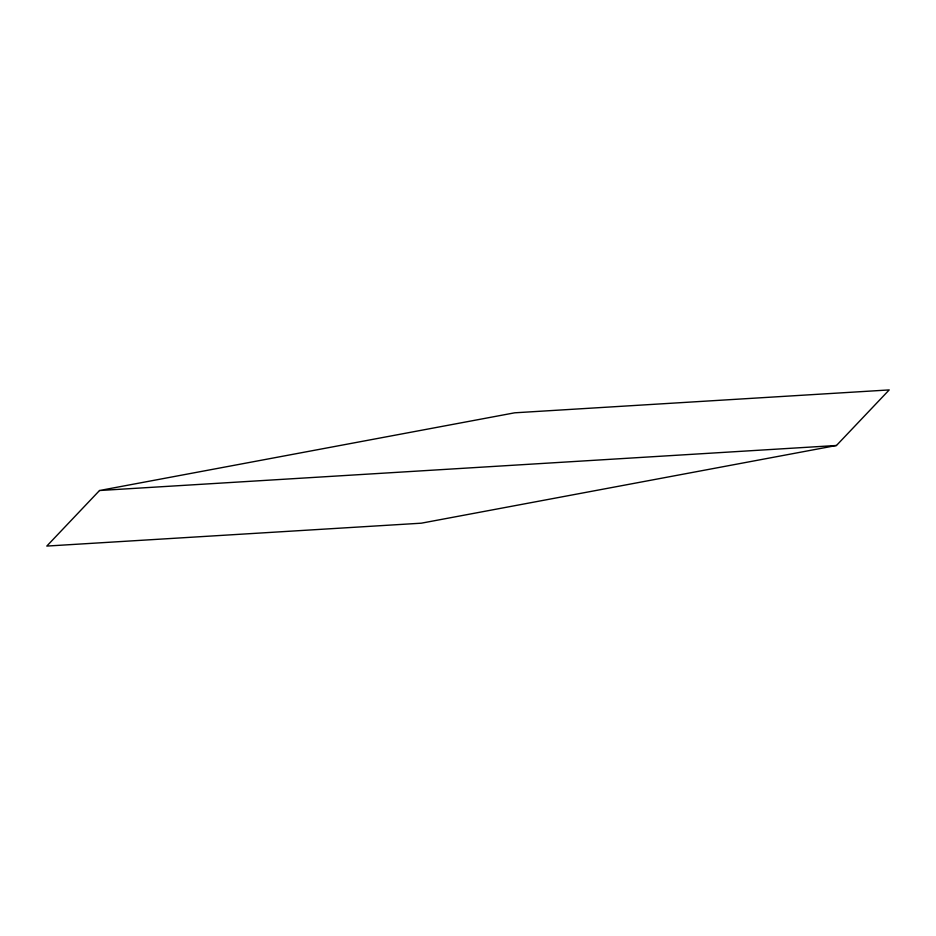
<?xml version="1.0" encoding="UTF-8"?>
<svg xmlns="http://www.w3.org/2000/svg" width="936" height="936" viewBox="0 0 936 936"><rect width="100%" height="100%" fill="white"/><g stroke="black" fill="none" stroke-linecap="round" stroke-linejoin="round"><path stroke-width="1.4" d="M99.532 490.511L46.8 546.074L421.305 523.189L836.456 445.489L889.2 389.926L514.695 412.811L99.532 490.511L836.456 445.489"/></g></svg>
